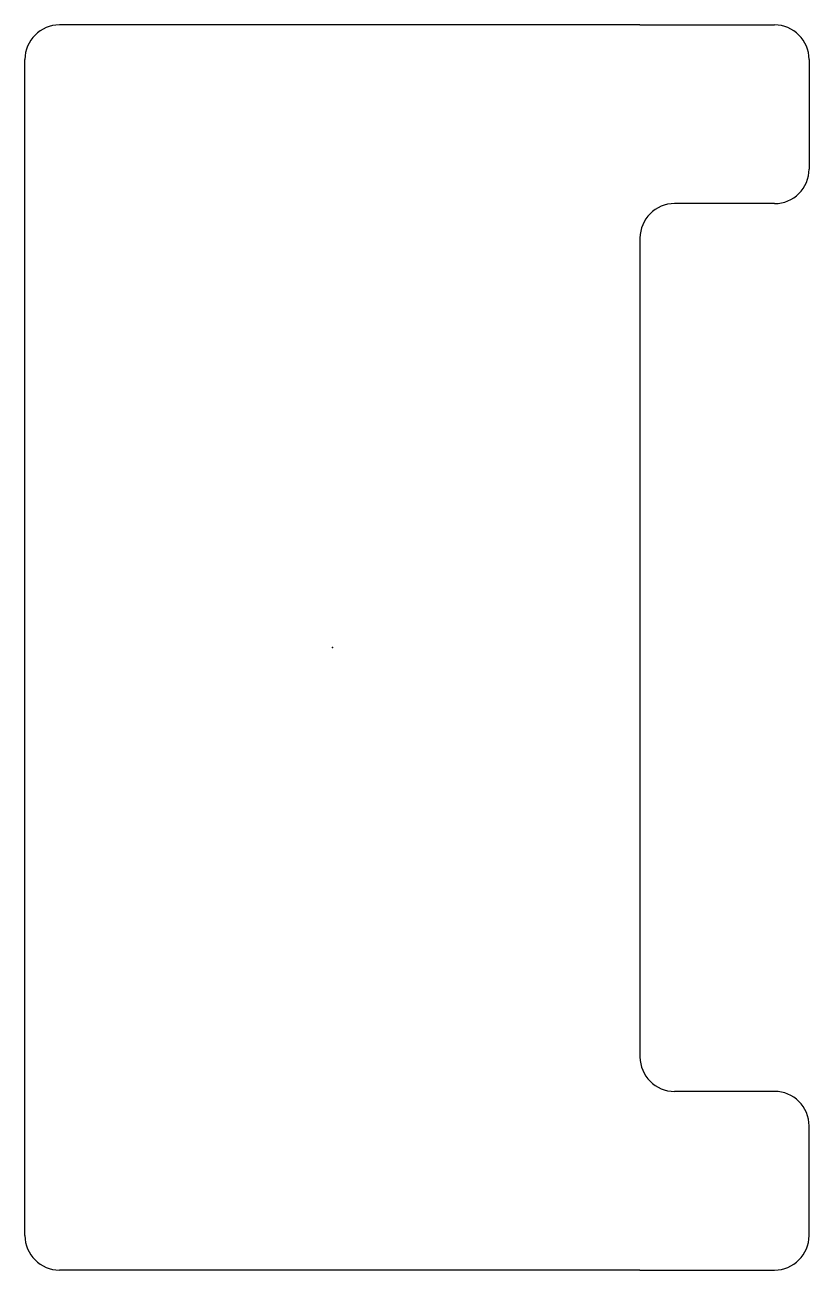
# Model space of a CAD drawing. Header units: millimetres. Extents: x -13.3 to 20.7, y -27 to 27.
import ezdxf

# ---------------------------------------------------------------- set-up
doc = ezdxf.new("R2010")
doc.units = ezdxf.units.MM
doc.header["$PDSIZE"] = -1

msp = doc.modelspace()

# ---------------------------------------------------------------- linework, layer by layer
at = {"color": 7, "linetype": 'Continuous'}
for p, q in [((13.334, 27), (-11.834, 27)), ((13.334, 27), (19.166, 27)), ((-13.334, -25.5), (-13.334, 25.5)), ((20.666, 25.5), (20.666, 20.75)), ((19.166, 19.25), (14.834, 19.25)), ((13.334, 17.75), (13.334, -17.75)), ((19.166, -19.25), (14.834, -19.25)), ((20.666, -25.5), (20.666, -20.75)), ((13.334, -27), (-11.834, -27)), ((13.334, -27), (19.166, -27))]:
    msp.add_line(p, q, dxfattribs=at)
for centre, start, end in [((-11.834, 25.5), 90, 180), ((19.166, 25.5), 0, 90), ((19.166, 20.75), 270, 0), ((14.834, 17.75), 90, 180), ((14.834, -17.75), 180, 270), ((19.166, -20.75), 0, 90), ((-11.834, -25.5), 180, 270), ((19.166, -25.5), 270, 0)]:
    msp.add_arc(centre, 1.5, start, end, dxfattribs=at)
msp.add_point((0, 0), dxfattribs=at)

doc.saveas('drawing.dxf')
